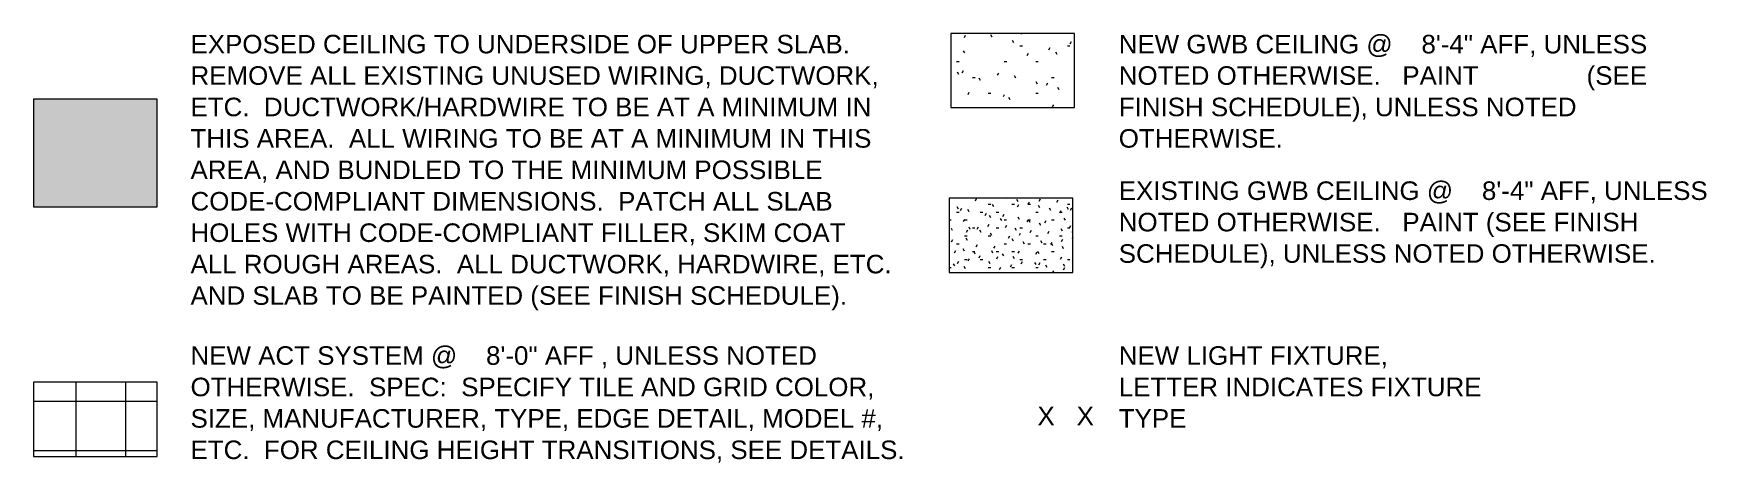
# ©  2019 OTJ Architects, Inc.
# Model space of a CAD drawing. Header units: inches. Extents: x 1808 to 3386, y -164 to 1857.
# Drawn here: x 2574 to 3386, y -164 to 44 of the extents above; entities that cross this region are included whole.
import ezdxf

# ---------------------------------------------------------------- set-up
doc = ezdxf.new("R2010")
doc.units = ezdxf.units.IN
doc.header["$MEASUREMENT"] = 0
for name, color, linetype, lineweight in [('A-DETL-GENF', 92, 'Continuous', 9), ('A-DETL-THIN', 151, 'Continuous', 9), ('G-ANNO-TEXT', 231, 'Continuous', 9)]:
    doc.layers.add(name, color=color, linetype=linetype, lineweight=lineweight)
doc.styles.add('Swis721 Lt BT_1', font='swissl.ttf', dxfattribs={"height": 9})

msp = doc.modelspace()

# ---------------------------------------------------------------- hatches: boundary and pattern name
at = {"layer": 'A-DETL-GENF'}
h = msp.add_hatch(dxfattribs=at)
h.set_pattern_fill('FP_61', style=0, pattern_type=2)
h.set_pattern_definition([(0, (948.4574, 0), (30.72, 7.68), [1.267, -21.773, 1.267, -21.773, -122.88]), (0, (948.4574, 0), (30.72, 7.68), [-46.08, 1.267, -44.813, 1.267, -21.773, -53.76]), (0, (948.4574, 0), (30.72, 7.68), [-115.2, 1.267, -14.093, 1.267, -37.133]), (120, (959.9774, 3.84), (-22.011075, 22.7643), [1.267, -21.773, 1.267, -21.773, -122.88]), (120, (959.9774, 3.84), (-22.011075, 22.7643), [-46.08, 1.267, -44.813, 1.267, -21.773, -53.76]), (120, (959.9774, 3.84), (-22.011075, 22.7643), [-115.2, 1.267, -14.093, 1.267, -37.133]), (240, (963.8174, 19.2), (-8.708925, -30.4443), [1.267, -21.773, 1.267, -21.773, -122.88]), (240, (963.8174, 19.2), (-8.708925, -30.4443), [-46.08, 1.267, -44.813, 1.267, -21.773, -53.76]), (240, (963.8174, 19.2), (-8.708925, -30.4443), [-115.2, 1.267, -14.093, 1.267, -37.133])])
h.paths.add_polyline_path([(3079.25, 8.42), (3079.25, 44.42), (3019.25, 44.42), (3019.25, 8.42)], flags=0)
msp.add_hatch(color=7, dxfattribs=at).paths.add_polyline_path([(2634.18, -39.77), (2634.18, 12.6), (2574.18, 12.6), (2574.18, -39.77)], flags=0)
h = msp.add_hatch(dxfattribs=at)
h.set_pattern_fill('FP_62', style=0, pattern_type=2)
h.set_pattern_definition([(0, (948.4574, 0), (15.36, 3.84), [1.267, -10.253, 1.267, -10.253, -61.44]), (0, (948.4574, 0), (15.36, 3.84), [-23.04, 1.267, -21.773, 1.267, -10.253, -26.88]), (0, (948.4574, 0), (15.36, 3.84), [-57.6, 1.267, -6.413, 1.267, -17.933]), (120, (954.2174, 1.92), (-11.0055376, 11.38215), [1.267, -10.253, 1.267, -10.253, -61.44]), (120, (954.2174, 1.92), (-11.0055376, 11.38215), [-23.04, 1.267, -21.773, 1.267, -10.253, -26.88]), (120, (954.2174, 1.92), (-11.0055376, 11.38215), [-57.6, 1.267, -6.413, 1.267, -17.933]), (240, (956.1374, 9.6), (-4.3544624, -15.22215), [1.267, -10.253, 1.267, -10.253, -61.44]), (240, (956.1374, 9.6), (-4.3544624, -15.22215), [-23.04, 1.267, -21.773, 1.267, -10.253, -26.88]), (240, (956.1374, 9.6), (-4.3544624, -15.22215), [-57.6, 1.267, -6.413, 1.267, -17.933])])
h.paths.add_polyline_path([(3019.25, -71.54), (3078.56, -71.54), (3078.56, -35.54), (3018.56, -35.54), (3018.56, -71.54)], flags=0)
h = msp.add_hatch(dxfattribs=at)
h.set_pattern_fill('FP_63', style=0, pattern_type=2)
h.set_pattern_definition([(0, (1274.942, -182.01), (0, 24), []), (90, (1274.942, -182.01), (-24, 1e-15), [])])
h.paths.add_polyline_path([(2634.18, -160.82), (2634.18, -124.82), (2574.18, -124.82), (2574.18, -160.82)], flags=0)

# ---------------------------------------------------------------- linework, layer by layer
at = {"layer": 'A-DETL-THIN'}
for p, q in [((3079.25, 44.42), (3019.25, 44.42)), ((3019.25, 44.42), (3019.25, 8.42)), ((3079.25, 8.42), (3079.25, 44.42)), ((2634.18, 12.6), (2574.18, 12.6)), ((2574.18, 12.6), (2574.18, -39.77)), ((2634.18, -39.77), (2634.18, 12.6)), ((3019.25, 8.42), (3079.25, 8.42)), ((2574.18, -39.77), (2634.18, -39.77)), ((3078.56, -35.54), (3018.56, -35.54)), ((3018.56, -35.54), (3018.56, -71.54)), ((3078.56, -71.54), (3078.56, -35.54)), ((3018.56, -71.54), (3078.56, -71.54)), ((2634.18, -124.82), (2574.18, -124.82)), ((2574.18, -124.82), (2574.18, -160.82)), ((2634.18, -160.82), (2634.18, -124.82)), ((2574.18, -160.82), (2634.18, -160.82))]:
    msp.add_line(p, q, dxfattribs=at)

# ---------------------------------------------------------------- texts
at = {"layer": 'G-ANNO-TEXT', "color": 7, "char_height": 9, "attachment_point": 1, "style": 'Swis721 Lt BT_1'}
for s, insert, width in [('EXPOSED CEILING TO UNDERSIDE OF UPPER SLAB.  ', (2650.39, 43.75), 377.538), ('NEW GWB CEILING @    8\'-4" AFF, UNLESS ', (3100.76, 43.75), 301.485), ('REMOVE ALL EXISTING UNUSED WIRING, DUCTWORK, ', (2650.39, 28.5), 388.749), ('NOTED OTHERWISE.   PAINT               (SEE ', (3100.76, 28.5), 300.879), ('ETC.  DUCTWORK/HARDWIRE TO BE AT A MINIMUM IN ', (2650.39, 13.25), 386.628), ('FINISH SCHEDULE), UNLESS NOTED ', (3100.76, 13.25), 262.398), ('THIS AREA.  ALL WIRING TO BE AT A MINIMUM IN THIS ', (2650.39, -2), 384.507), ('OTHERWISE.', (3100.76, -2), 90.294), ('AREA, AND BUNDLED TO THE MINIMUM POSSIBLE ', (2650.39, -17.25), 361.479), ('CODE-COMPLIANT DIMENSIONS.  PATCH ALL SLAB ', (2650.39, -32.5), 366.327), ('EXISTING GWB CEILING @    8\'-4" AFF, UNLESS ', (3100.76, -27.37), 333.603), ('HOLES WITH CODE-COMPLIANT FILLER, SKIM COAT ', (2650.39, -47.75), 372.084), ('NOTED OTHERWISE.   PAINT (SEE FINISH ', (3100.76, -42.62), 293.001), ('ALL ROUGH AREAS.  ALL DUCTWORK, HARDWIRE, ETC. ', (2650.39, -63), 396.021), ('SCHEDULE), UNLESS NOTED OTHERWISE.', (3100.76, -57.87), 301.182), ('AND SLAB TO BE PAINTED (SEE FINISH SCHEDULE).', (2650.39, -78.25), 368.145), ('NEW ACT SYSTEM @    8\'-0" AFF , UNLESS NOTED ', (2650.39, -107.37), 354.51), ('NEW LIGHT FIXTURE, ', (3100.76, -107.37), 153.015), ('OTHERWISE.  SPEC:  SPECIFY TILE AND GRID COLOR, ', (2650.39, -122.62), 385.113), ('LETTER INDICATES FIXTURE ', (3100.76, -122.62), 202.101), ('SIZE, MANUFACTURER, TYPE, EDGE DETAIL, MODEL #, ', (2650.39, -137.87), 394.809), ('X', (3061.32, -136.7), 9.09), ('X', (3080.32, -136.7), 9.09), ('TYPE', (3100.76, -137.87), 35.754), ('ETC.  FOR CEILING HEIGHT TRANSITIONS, SEE DETAILS.', (2650.39, -153.12), 396.324)]:
    msp.add_mtext(s, dxfattribs=dict(at, insert=insert, width=width))

doc.saveas('drawing.dxf')
